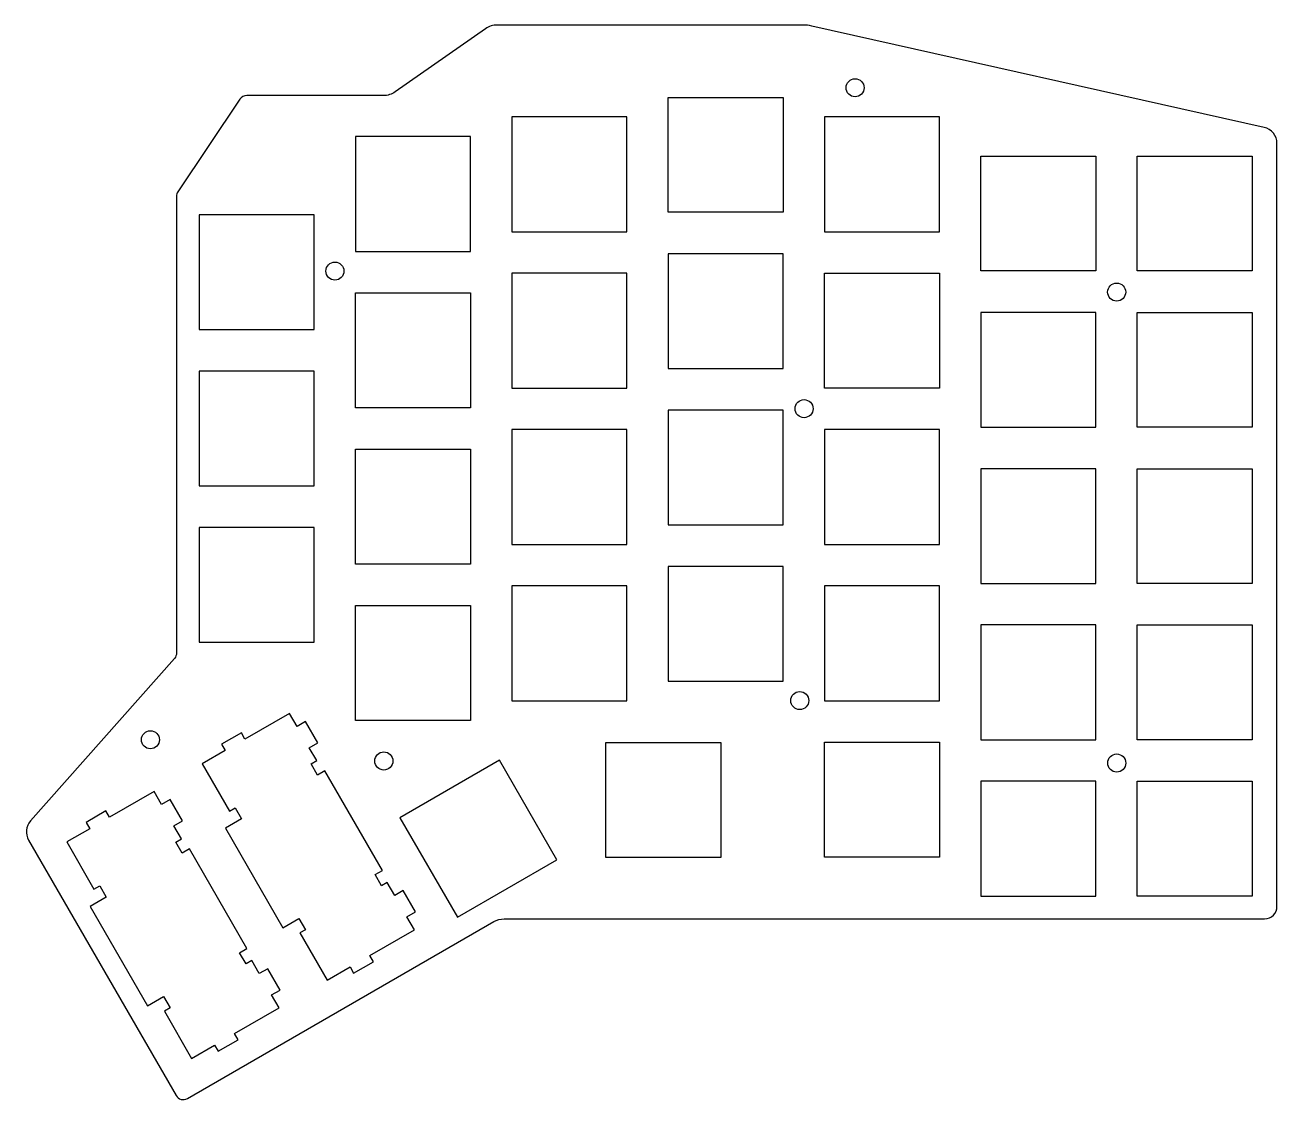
# Model space of a CAD drawing. Extents: x -211 to -59, y 64 to 195.
import ezdxf

# ---------------------------------------------------------------- set-up
doc = ezdxf.new("R2010")
doc.units = 0
doc.layers.get('0').update_dxf_attribs({"linetype": 'continuous'})

# ---------------------------------------------------------------- blocks, each defined once
blk = doc.blocks.new('CUT045')
at = {"color": 0}
blk.add_lwpolyline([(-192.92, 117.86), (-210.46, 98.05, 0.322606), (-210.7, 95.72), (-192.72, 64.59, 0.414214), (-191.35, 64.22), (-154, 85.79, -0.131652), (-152.75, 86.12), (-60.09, 86.12, 0.414214), (-58.59, 87.62), (-58.59, 180.62, 0.351028), (-60.15, 182.57), (-115.26, 194.92, 0.055165), (-116.36, 195.04), (-153.59, 195.04, 0.15387), (-155.02, 194.59), (-166.02, 186.89, -0.15387), (-167.45, 186.44), (-184.11, 186.44, 0.249977), (-184.94, 186), (-192.5, 174.72, 0.148827), (-192.67, 174.17), (-192.67, 118.52, -0.183174)], format="xyb", close=True, dxfattribs=at)
for points in [[(-132.76, 186.22), (-118.75, 186.22), (-118.75, 172.23), (-132.76, 172.23)], [(-137.8, 169.83), (-137.8, 183.85), (-151.81, 183.85), (-151.81, 169.83)], [(-113.71, 169.83), (-99.7, 169.83), (-99.7, 183.85), (-113.71, 183.85)], [(-156.85, 181.45), (-170.86, 181.45), (-170.86, 167.46), (-156.85, 167.46)], [(-80.65, 165.07), (-94.66, 165.07), (-94.66, 179.08), (-80.65, 179.08)], [(-75.61, 179.08), (-61.6, 179.08), (-61.6, 165.07), (-75.61, 165.07)], [(-189.91, 171.93), (-189.91, 157.94), (-175.9, 157.94), (-175.9, 171.93)], [(-132.76, 153.18), (-118.75, 153.18), (-118.75, 167.17), (-132.76, 167.17)], [(-137.8, 164.8), (-151.81, 164.8), (-151.81, 150.78), (-137.8, 150.78)], [(-113.71, 150.78), (-113.71, 164.8), (-99.7, 164.8), (-99.7, 150.78)], [(-170.86, 148.41), (-170.86, 162.4), (-156.85, 162.4), (-156.85, 148.41)], [(-94.66, 146.02), (-80.65, 146.02), (-80.65, 160.03), (-94.66, 160.03)], [(-75.61, 146.02), (-75.61, 160.03), (-61.6, 160.03), (-61.6, 146.02)], [(-175.9, 138.89), (-175.9, 152.88), (-189.91, 152.88), (-189.91, 138.89)], [(-132.76, 148.12), (-132.76, 134.13), (-118.75, 134.13), (-118.75, 148.12)], [(-151.81, 131.73), (-137.8, 131.73), (-137.8, 145.75), (-151.81, 145.75)], [(-113.71, 131.73), (-99.7, 131.73), (-99.7, 145.75), (-113.71, 145.75)], [(-170.86, 129.36), (-170.86, 143.35), (-156.85, 143.35), (-156.85, 129.36)], [(-80.65, 126.97), (-80.65, 140.98), (-94.66, 140.98), (-94.66, 126.97)], [(-75.61, 126.97), (-75.61, 140.98), (-61.6, 140.98), (-61.6, 126.97)], [(-189.91, 119.84), (-175.9, 119.84), (-175.9, 133.83), (-189.91, 133.83)], [(-132.76, 115.08), (-118.75, 115.08), (-118.75, 129.07), (-132.76, 129.07)], [(-151.81, 112.68), (-137.8, 112.68), (-137.8, 126.7), (-151.81, 126.7)], [(-113.71, 126.7), (-113.71, 112.68), (-99.7, 112.68), (-99.7, 126.7)], [(-170.86, 110.31), (-170.86, 124.3), (-156.85, 124.3), (-156.85, 110.31)], [(-80.65, 121.93), (-94.66, 121.93), (-94.66, 107.92), (-80.65, 107.92)], [(-75.61, 107.92), (-75.61, 121.93), (-61.6, 121.93), (-61.6, 107.92)], [(-169.1, 81.66), (-163.68, 84.79), (-164.59, 86.37), (-163.55, 86.97), (-165.05, 89.57), (-166.09, 88.97), (-167, 90.55), (-167.69, 90.15), (-168.48, 91.52), (-167.59, 92.03), (-174.59, 104.16), (-175.48, 103.64), (-176.27, 105), (-175.58, 105.4), (-176.49, 106.98), (-175.45, 107.58), (-176.95, 110.18), (-177.99, 109.58), (-178.9, 111.16), (-184.33, 108.03), (-184.77, 108.79), (-187.19, 107.39), (-186.75, 106.63), (-189.55, 105.01), (-186.23, 99.25), (-185.53, 99.65), (-184.75, 98.29), (-186.71, 97.16), (-179.71, 85.03), (-177.75, 86.17), (-176.96, 84.8), (-177.65, 84.4), (-174.33, 78.64), (-171.53, 80.26), (-171.09, 79.5), (-168.67, 80.9)], [(-140.38, 107.63), (-126.37, 107.63), (-126.37, 93.61), (-140.38, 93.61)], [(-113.71, 93.63), (-113.71, 107.65), (-99.7, 107.65), (-99.7, 93.63)], [(-146.35, 93.32), (-153.33, 105.44), (-165.46, 98.44), (-158.45, 86.31)], [(-94.66, 88.87), (-80.65, 88.87), (-80.65, 102.88), (-94.66, 102.88)], [(-61.6, 102.88), (-61.6, 88.87), (-75.61, 88.87), (-75.61, 102.88)], [(-185.6, 72.14), (-180.18, 75.27), (-181.09, 76.85), (-180.05, 77.45), (-181.55, 80.05), (-182.59, 79.45), (-183.5, 81.03), (-184.19, 80.63), (-184.98, 82), (-184.09, 82.51), (-191.09, 94.64), (-191.98, 94.12), (-192.77, 95.48), (-192.08, 95.88), (-192.99, 97.46), (-191.95, 98.06), (-193.45, 100.66), (-194.49, 100.06), (-195.4, 101.64), (-200.83, 98.51), (-201.27, 99.27), (-203.69, 97.87), (-203.25, 97.11), (-206.05, 95.49), (-202.73, 89.73), (-202.03, 90.13), (-201.25, 88.77), (-203.21, 87.64), (-196.21, 75.51), (-194.25, 76.65), (-193.46, 75.28), (-194.15, 74.88), (-190.83, 69.12), (-188.03, 70.74), (-187.59, 69.98), (-185.17, 71.38)]]:
    blk.add_lwpolyline(points, close=True, dxfattribs=at)
for centre in [(-109.99, 187.4), (-173.37, 165.05), (-78.12, 162.5), (-116.21, 148.29), (-116.73, 112.72), (-195.85, 107.95), (-167.41, 105.36), (-78.11, 105.11)]:
    blk.add_circle(centre, 1.1, dxfattribs=at)

msp = doc.modelspace()

# ---------------------------------------------------------------- block references
at = {"color": 0}
msp.add_blockref('CUT045', (0, 0), dxfattribs=at)

doc.saveas('drawing.dxf')
